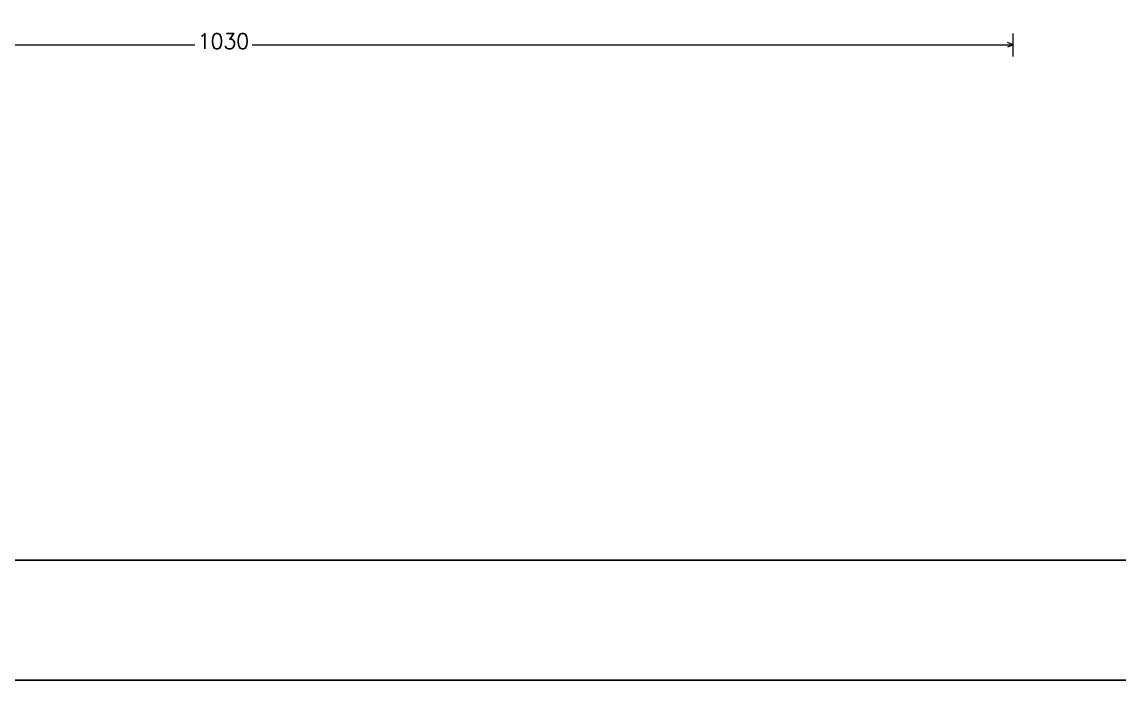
# Model space of a CAD drawing. Header units: millimetres. Extents: x -252 to 259, y -4 to 137.
# Drawn here: x 225.75 to 234.91, y 23.3 to 28.79 of the extents above; entities that cross this region are included whole.
import ezdxf
from ezdxf.enums import TextEntityAlignment as Align

# ---------------------------------------------------------------- set-up
doc = ezdxf.new("R2010")
doc.units = ezdxf.units.MM
doc.layers.get('0').update_dxf_attribs({"lineweight": 0})
doc.layers.add('CIM_COTAS', color=2, linetype='Continuous', lineweight=0)
doc.layers.add('VG', color=7, linetype='Continuous')
doc.styles.add('CYPETXT', font='romans__.ttf', dxfattribs={"height": 0.2})

# ---------------------------------------------------------------- blocks, each defined once
blk = doc.blocks.new('PLANTILLA')
at = {"layer": 'VG'}
for p, q in [((72903.7103, 49196.0112), (72864.7103, 49196.0112)), ((72862.7103, 49195.0112), (72904.7103, 49195.0112))]:
    blk.add_line(p, q, dxfattribs=at)
blk.add_lwpolyline([(72864.7103, 49223.7112), (72864.7103, 49196.0112), (72885.7103, 49196.0112), (72885.7103, 49199.6112), (72903.6603, 49199.5612), (72903.7103, 49223.7112), (72864.7103, 49223.7112)], close=True, dxfattribs=at)

msp = doc.modelspace()

# ---------------------------------------------------------------- linework, layer by layer
at = {"layer": 'CIM_COTAS'}
for p, q in [((234.0285, 28.5046), (234.0285, 28.6966)), ((220.8445, 28.6006), (227.1974, 28.6006)), ((227.6755, 28.6006), (234.0285, 28.6006)), ((234.0285, 28.6006), (233.9805, 28.6198)), ((234.0285, 28.6006), (233.9805, 28.5814))]:
    msp.add_line(p, q, dxfattribs=at)

# ---------------------------------------------------------------- block references
msp.add_blockref('PLANTILLA', (-72646.0329, -49171.7139))

# ---------------------------------------------------------------- texts
at = {"layer": 'CIM_COTAS', "style": 'CYPETXT', "width": 0.872087}
msp.add_text('1030', height=0.128, dxfattribs=at).set_placement((227.2214, 28.5686), (227.6515, 28.5686), align=Align.FIT)

doc.saveas('drawing.dxf')
